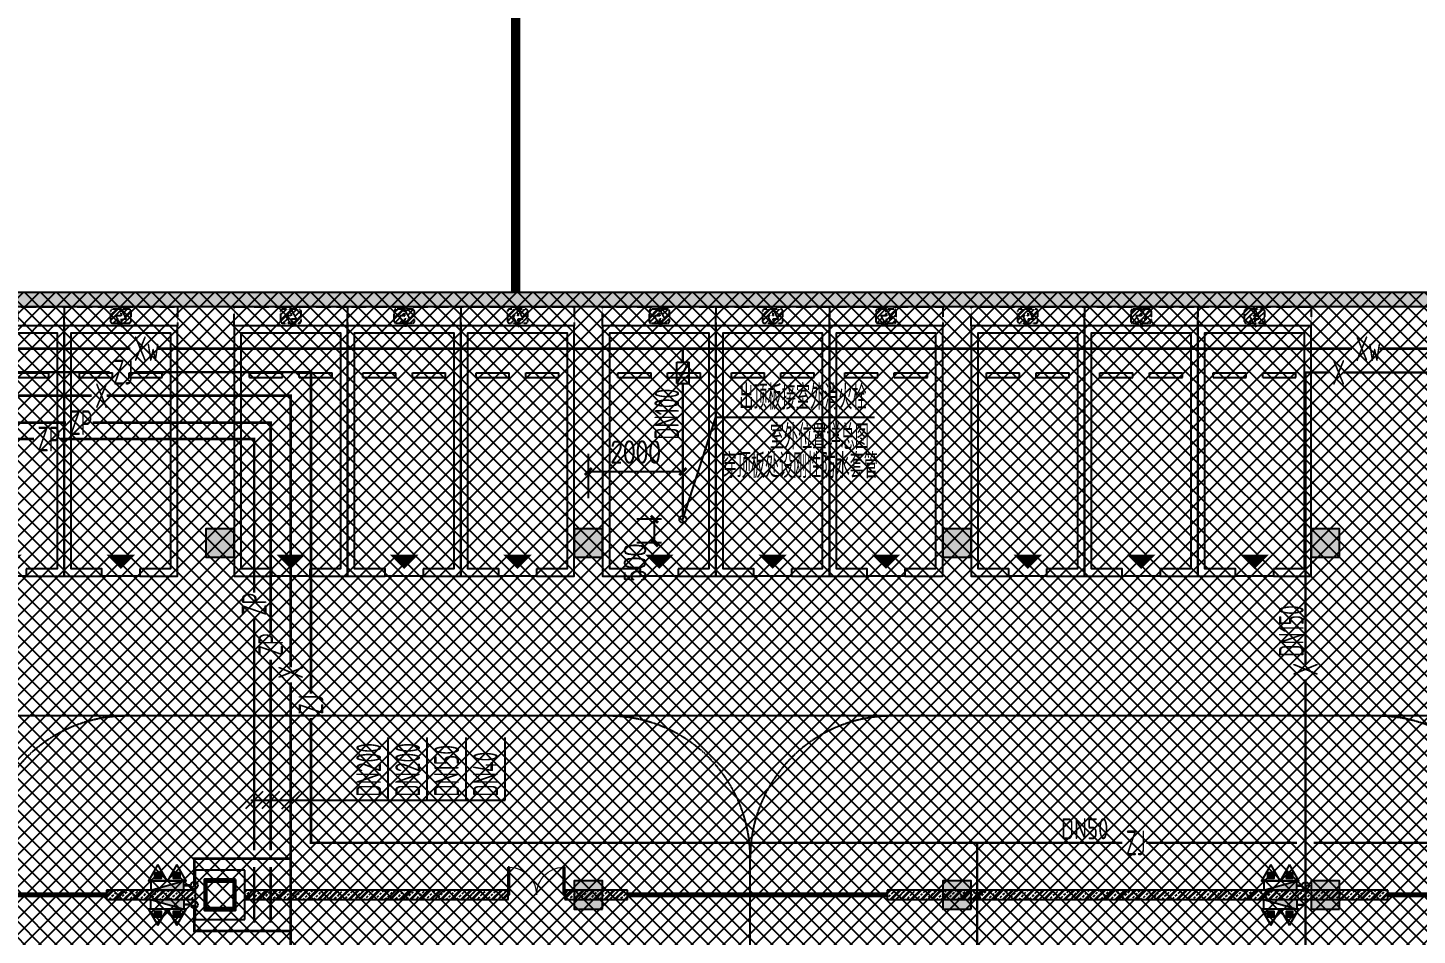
# Model space of a CAD drawing. Extents: x -2120532 to 1934524, y -1331911 to 424203.
# Drawn here: x -17677 to 11736, y -176115 to -156903 of the extents above; entities that cross this region are included whole.
import ezdxf

# ---------------------------------------------------------------- set-up
doc = ezdxf.new("R2010")
doc.units = 0
doc.header["$LTSCALE"] = 10
doc.linetypes.add('__DASH', pattern=[0.35, 0.25, -0.1])
doc.linetypes.add('DASH', pattern=[0.35, 0.25, -0.1])
for name, color, linetype in [('00-停车位', 67, 'Continuous'), ('A-COLUMN', 8, 'Continuous'), ('A-PUB_HATCH', 8, 'Continuous'), ('A-WALL', 2, 'Continuous'), ('car', 252, 'Continuous'), ('DOOR_FIRE', 8, 'Continuous'), ('PUB_HATCH', 8, 'Continuous'), ('SPACE', 7, 'Continuous'), ('W-DIM_喷淋', 3, 'Continuous'), ('W-DIM_消防', 3, 'Continuous'), ('W-EQUIP_消火栓', 7, 'Continuous'), ('W-EQUIP_灭火器', 7, 'Continuous'), ('W-PIPE-中水', 122, 'Continuous'), ('W-PIPE-喷淋中', 6, 'Continuous'), ('W-PIPE-消防', 1, 'Continuous'), ('W-PIPE-消防中', 1, 'Continuous'), ('W-TEXT_中水', 7, 'Continuous'), ('W-TEXT_喷淋', 7, 'Continuous'), ('W-TEXT_消防', 7, 'Continuous'), ('W-TWT_DIM', 3, 'Continuous'), ('W-VALVE_消防', 7, 'Continuous'), ('W-VPIPE-消防', 1, 'Continuous'), ('W-VPIPE-消防中', 1, 'Continuous'), ('画水辅助', 6, 'Continuous'), ('车行线', 4, 'Continuous')]:
    doc.layers.add(name, color=color, linetype=linetype)
doc.layers.add('钢柱', color=51, linetype='Continuous', lineweight=35)
doc.styles.add('8B2_02', font='tssdeng.shx', dxfattribs={"width": 0.6, "bigfont": 'TSSDCHN.shx'})
doc.styles.add('_TCH_DIM_T3', font='SIMPLEX', dxfattribs={"width": 0.705882, "bigfont": 'GBCBIG'})
doc.styles.add('_TWT_PIPEDN', font='TSSDENG', dxfattribs={"width": 0.8, "height": 3.5, "bigfont": 'TSSDCHN'})
doc.styles.get("Standard").update_dxf_attribs({"font": 'TSSDENG.shx', "width": 0.7, "bigfont": 'TSSDCHN.shx'})
doc.dimstyles.new('_TWT_ARCH&&150', dxfattribs={"dimtxt": 446.25, "dimasz": 150, "dimexe": 375, "dimexo": 450, "dimgap": 189.375, "dimtad": 1, "dimdec": 0, "dimzin": 0, "dimdsep": 46, "dimtxsty": '_TCH_DIM_T3', "dimblk": 'ARCHTICK', "dimcen": 0.09, "dimclrt": 7, "dimazin": 2, "dimtfac": 1, "dimtdec": 0, "dimtix": 1, "dimtmove": 2, "dimatfit": 3, "dimfxl": 0, "dimtolj": 1, "dimtzin": 0, "dimarcsym": 0})
pattern_1 = [(45, (27.5, 1e-10), (-108.18734, 108.18734), []), (45, (55.78, 1e-10), (-108.18734, 108.18734), []), (45, (149.83, 1e-10), (-108.18734, 108.18734), [52.5, -30])]

# ---------------------------------------------------------------- blocks, each defined once
blk = doc.blocks.new('车位2400x5300')
at = {"layer": '00-停车位', "color": 251}
for p, q in [((-875, -1000), (-175, -1000)), ((-875, -1100), (-875, -1000)), ((-875, -1100), (-175, -1100)), ((-175, -1100), (-175, -1000)), ((175, -1000), (875, -1000)), ((175, -1100), (175, -1000)), ((175, -1100), (875, -1100)), ((875, -1100), (875, -1000)), ((400, -5300), (-400, -5300))]:
    blk.add_line(p, q, dxfattribs=at)
blk.add_lwpolyline([(400, -5150), (400, -5300), (1200, -5300), (1200, 0), (-1200, 0), (-1200, -5300), (-400, -5300), (-400, -5150), (-1050, -5150), (-1050, -150), (1050, -150), (1050, -5150), (400, -5150)], dxfattribs=at)
blk.add_lwpolyline([(0, -5150, 0, 600, 0), (0, -4850, 600, 600, 0)], format="xyseb", dxfattribs=at)
blk = doc.blocks.new('A$C2EF10B80')
at = {"layer": 'A-PUB_HATCH'}
h = blk.add_hatch(dxfattribs=at)
h.set_pattern_fill('ANSI31', color=256, scale=50, angle=-16.4434)
h.set_pattern_definition([(45, (6188.46, 7099.97), (-56.1266, 56.1266), [])])
h.paths.add_polyline_path([(-983, -100, 0.414214), (-1033, -50), (-1184, -50), (-1091, -207), (-1210, -207), (-1204, -250), (-983, -250)])
h.paths.add_polyline_path([(-983, -250), (-1204, -250), (-1190, -350), (-1033, -350, 0.414213), (-983, -300)])
h.paths.add_polyline_path([(-1262, -250), (-1417, -250), (-1417, -300, 0.414215), (-1367, -350), (-1207, -350)])
h.paths.add_polyline_path([(-1221, -50), (-1367, -50, 0.414214), (-1417, -100), (-1417, -250), (-1262, -250), (-1320, -146), (-1212, -146)])
at = {"layer": 'car', "linetype": 'DASH', "ltscale": 0.5}
blk.add_line((-1367, -350), (-1033, -350), dxfattribs=at)
at = {"layer": 'car', "linetype": 'DASH'}
blk.add_lwpolyline([(-2400, 0), (0, 0), (0, -400), (-2400, -400)], close=True, dxfattribs=at)
at = {"layer": 'car', "linetype": 'DASH', "ltscale": 0.5}
blk.add_lwpolyline([(-1320, -146), (-1185, -390), (-1210, -207), (-1091, -207), (-1227, 23), (-1212, -146)], close=True, dxfattribs=at)
for points in [[(-1367, -50, 0.414214), (-1417, -100), (-1417, -300)], [(-1033, -350, 0.414214), (-983, -300), (-983, -100, 0.414214), (-1033, -50), (-1367, -50)]]:
    blk.add_lwpolyline(points, format="xyb", dxfattribs=at)
at = {"layer": 'car', "linetype": 'DASH'}
blk.add_arc((-1367, -300), 50, 180, 270, dxfattribs=at)
blk = doc.blocks.new('_FZH')
blk.add_lwpolyline([(-0.5, -0.5), (0.5, -0.5), (0.5, 0.5), (-0.5, 0.5)], close=True)
at = {"layer": 'PUB_HATCH'}
blk.add_solid([(-0.5, -0.5), (0.5, -0.5), (-0.5, 0.5), (0.5, 0.5)], dxfattribs=at)
blk = doc.blocks.new('$DorLib2D$00000213')
at = {"color": 0, "linetype": 'DASH', "const_width": 0.02}
blk.add_lwpolyline([(0.5, 0), (-0.5, 0)], dxfattribs=at)
blk = doc.blocks.new('$DorLib2D$00000002')
for p, q in [((-0.5, 0), (-0.5, 0.4875)), ((-0.475, 0.4875), (-0.5, 0.4875)), ((-0.475, 0), (-0.475, 0.4875)), ((0.475, 0), (0.475, 0.4875)), ((0.475, 0.4875), (0.5, 0.4875)), ((0.5, 0), (0.5, 0.4875)), ((-0.5, 0), (-0.475, 0)), ((0.5, 0), (0.475, 0))]:
    blk.add_line(p, q)
at = {"lineweight": 13}
for centre, start, end in [((-0.4875, 0), 0, 88.53072), ((0.4875, 0), 91.46928, 180)]:
    blk.add_arc(centre, 0.4875, start, end, dxfattribs=at)
blk = doc.blocks.new('_ArchTick')
at = {"color": 0, "linetype": 'ByBlock', "const_width": 0.4}
blk.add_lwpolyline([(-0.5, -0.5), (0.5, 0.5)], dxfattribs=at)
blk = doc.blocks.new('*D339')
at = {"layer": 'Defpoints', "color": 0, "transparency": 16777216}
for p in [(-4412, -167310), (-3809, -167310), (-3809, -167810)]:
    blk.add_point(p, dxfattribs=at)
at = {"layer": 'W-TWT_DIM', "color": 0, "lineweight": -2, "transparency": 16777216}
for p, q in [((-4259, -167310), (-4787, -167310)), ((-4412, -167810), (-4412, -167310)), ((-4259, -167810), (-4787, -167810))]:
    blk.add_line(p, q, dxfattribs=at)
at = {"layer": 'W-TWT_DIM', "color": 0, "lineweight": -2, "transparency": 16777216, "xscale": 150, "yscale": 150, "zscale": 150}
for p, rotation in [((-4412, -167310), 90), ((-4412, -167810), 270)]:
    blk.add_blockref('_ArchTick', p, dxfattribs=dict(at, rotation=rotation))
at = {"layer": 'W-TWT_DIM', "color": 7, "transparency": 16777216, "insert": (-4825, -168232), "char_height": 446.2, "attachment_point": 5, "rotation": 90, "style": '_TCH_DIM_T3'}
blk.add_mtext('\\A1;500', dxfattribs=at)
blk = doc.blocks.new('*D340')
at = {"layer": 'Defpoints', "color": 0, "transparency": 16777216}
for p in [(-3809, -166298), (-5809, -167310), (-3809, -167310)]:
    blk.add_point(p, dxfattribs=at)
at = {"layer": 'W-TWT_DIM', "color": 0, "lineweight": -2, "transparency": 16777216}
for p, q in [((-5809, -166860), (-5809, -165923)), ((-3809, -166860), (-3809, -165923)), ((-5809, -166298), (-3809, -166298))]:
    blk.add_line(p, q, dxfattribs=at)
at = {"layer": 'W-TWT_DIM', "color": 0, "lineweight": -2, "transparency": 16777216, "xscale": 150, "yscale": 150, "zscale": 150, "rotation": 180}
blk.add_blockref('_ArchTick', (-5809, -166298), dxfattribs=at)
at = {"layer": 'W-TWT_DIM', "color": 0, "lineweight": -2, "transparency": 16777216, "xscale": 150, "yscale": 150, "zscale": 150}
blk.add_blockref('_ArchTick', (-3809, -166298), dxfattribs=at)
at = {"layer": 'W-TWT_DIM', "color": 7, "transparency": 16777216, "insert": (-4809, -165885), "char_height": 446.2, "attachment_point": 5, "style": '_TCH_DIM_T3'}
blk.add_mtext('\\A1;2000', dxfattribs=at)
blk = doc.blocks.new('$TwtSys$00000434')
for p, q in [((-0.5, 0.5), (-0.5, -0.5)), ((-0.5, -0.5), (0.5, 0.5)), ((0.5, 0.5), (-0.5, 0.5)), ((0.5, -0.5), (0.5, 0.5)), ((-0.5, -0.5), (0.5, -0.5))]:
    blk.add_line(p, q)
blk.add_solid([(0.5, -0.5), (0.5, 0.5), (-0.5, -0.5)])
blk = doc.blocks.new('$TwtSys$00000546')
h = blk.add_hatch()
h.set_pattern_fill('ANSI31', color=256, scale=200, style=0)
h.set_pattern_definition([(45, (-38543.802, -6670.83), (-17.67767, 17.67767), [])])
h.paths.add_polyline_path([(-65, 174), (65, 174), (65, 44), (-65, 44)])
for points in [[(0, 344), (-198, 0), (198, 0)], [(-65, 174), (65, 174), (65, 44), (-65, 44)]]:
    blk.add_lwpolyline(points, close=True)
blk = doc.blocks.new('$VALVE$00000316')
for p, q in [((-125, 72), (125, -72)), ((-125, 72), (-125, -72)), ((-125, 72), (125, 72)), ((125, 72), (125, -72)), ((-125, -72), (125, -72))]:
    blk.add_line(p, q)
at = {"const_width": 21.1}
blk.add_lwpolyline([(-11, 0, 1), (11, 0, 1)], format="xyb", close=True, dxfattribs=at)
for p in [(-125, 0), (125, 0)]:
    blk.add_point(p)
at = {"color": 7, "flags": 9}
for tag in ['XSIZE', 'YSIZE']:
    blk.add_attdef(tag, (0, 0), '', height=0.5, dxfattribs=at)
blk = doc.blocks.new('A$C1C3C0163')
h = blk.add_hatch()
h.set_pattern_fill('ANSI37', color=8, scale=150)
h.set_pattern_definition([(45, (-601697.23, -233886.27), (-168.3798, 168.3798), []), (135, (-601697.23, -233886.27), (-168.3798, -168.3798), [])])
h.paths.add_polyline_path([(-80300, 5300), (-80300, -9000), (-62000, -9000), (-62000, -64625), (-76750, -64625), (-76750, -62675), (-73875, -62675), (-73775, -57275), (-100380, -57275), (-100572, -124002), (-71150, -123999), (-71150, -126437), (-63509, -133383), (-65550, -135650), (-61611, -139196), (-83885, -163934), (-83885, -174096), (-119589, -213750), (-196450, -213750), (-196450, -207800), (-209700, -193450), (-209700, -169150), (-201700, -169149), (-201700, 5300), (-192675, 5300)])

msp = doc.modelspace()

# ---------------------------------------------------------------- hatches: boundary and pattern name
at = {"layer": 'PUB_HATCH'}
msp.add_hatch(color=8, dxfattribs=at).paths.add_polyline_path([(26091.4, -162710.4), (26091.4, -162510.4), (-31608.6, -162510.4), (-31608.6, -162810.4), (25941.4, -162810.4)])
h = msp.add_hatch(dxfattribs=at)
h.set_pattern_fill('耐火砖', color=8, scale=50, style=0)
h.set_pattern_definition(pattern_1)
h.paths.add_polyline_path([(-14133.6, -175360.4), (-14133.6, -175160.4), (-16008.6, -175160.4), (-16008.6, -175360.4)])
h = msp.add_hatch(dxfattribs=at)
h.set_pattern_fill('耐火砖', color=8, scale=50, style=0)
h.set_pattern_definition(pattern_1)
h.paths.add_polyline_path([(-13083.6, -175160.4), (-13083.6, -175360.4), (-7508.6, -175360.4), (-7508.6, -175160.4)])
h = msp.add_hatch(dxfattribs=at)
h.set_pattern_fill('耐火砖', color=8, scale=50, style=0)
h.set_pattern_definition(pattern_1)
h.paths.add_polyline_path([(-4983.6, -175160.4), (-6308.6, -175160.4), (-6308.6, -175360.4), (-4983.6, -175360.4)])
h = msp.add_hatch(dxfattribs=at)
h.set_pattern_fill('耐火砖', color=8, scale=50, style=0)
h.set_pattern_definition(pattern_1)
h.paths.add_polyline_path([(11116.4, -175160.4), (516.4, -175160.4), (516.4, -175360.4), (11116.4, -175360.4)])
at = {"layer": 'W-PIPE-中水'}
for points in [[(-11683.5, -164193.2), (-11657.2, -164193.2), (-11657.2, -164166.9)], [(-11683.5, -164193.2), (-11683.5, -164166.9), (-11657.2, -164166.9)], [(-11683.5, -174160.5), (-11709.7, -174160.5), (-11709.7, -174186.8)], [(-11683.5, -174160.5), (-11683.5, -174186.8), (-11709.7, -174186.8)]]:
    msp.add_hatch(color=256, dxfattribs=at).paths.add_polyline_path(points)
at = {"layer": 'W-PIPE-喷淋中'}
for points in [[(-12536.6, -165262.1), (-12536.6, -165235.9), (-12510.3, -165235.9)], [(-12536.6, -165262.1), (-12510.3, -165262.1), (-12510.3, -165235.9)], [(-12883.9, -165609.4), (-12883.9, -165583.2), (-12857.7, -165583.2)], [(-12883.9, -165609.4), (-12857.7, -165609.4), (-12857.7, -165583.2)]]:
    msp.add_hatch(color=256, dxfattribs=at).paths.add_polyline_path(points)
at = {"layer": 'W-PIPE-消防'}
for points in [[(9371, -164199.7), (9371, -164173.5), (9344.7, -164173.5)], [(9371, -164199.7), (9344.7, -164199.7), (9344.7, -164173.5)], [(-12111.5, -164692.7), (-12111.5, -164666.5), (-12085.2, -164666.5)], [(-12111.5, -164692.7), (-12085.2, -164692.7), (-12085.2, -164666.5)], [(-14151.3, -174493.7), (-14177.5, -174493.7), (-14177.5, -174467.5)], [(-14151.3, -174493.7), (-14151.3, -174467.5), (-14177.5, -174467.5)], [(-12111.5, -175060.6), (-12085.2, -175060.6), (-12137.7, -175060.6)], [(-12111.5, -175060.6), (-12085.2, -175060.6), (-12137.7, -175060.6)], [(-14151.3, -176027.1), (-14177.5, -176027.1), (-14177.5, -176053.3)], [(-14151.3, -176027.1), (-14151.3, -176053.3), (-14177.5, -176053.3)]]:
    msp.add_hatch(color=256, dxfattribs=at).paths.add_polyline_path(points)

# ---------------------------------------------------------------- linework, layer by layer
at = {"layer": 'A-COLUMN', "color": 8}
for p, q in [((-13083.6, -174735.4), (-14133.6, -174735.4)), ((-14133.6, -174735.4), (-14133.6, -175785.4)), ((-13083.6, -174735.4), (-14133.6, -174735.4)), ((-14133.6, -174735.4), (-14133.6, -175785.4)), ((-13083.6, -175785.4), (-13083.6, -174735.4)), ((-13083.6, -175785.4), (-13083.6, -174735.4)), ((-14133.6, -175785.4), (-13083.6, -175785.4)), ((-14133.6, -175785.4), (-13083.6, -175785.4))]:
    msp.add_line(p, q, dxfattribs=at)
at = {"layer": 'A-WALL', "color": 8}
for p, q in [((26091.4, -162510.4), (-31608.6, -162510.4)), ((25941.4, -162810.4), (-31608.6, -162810.4)), ((-14133.6, -175160.4), (-16008.6, -175160.4)), ((-16008.6, -175160.4), (-16008.6, -175360.4)), ((-7508.6, -175160.4), (-13083.6, -175160.4)), ((-7508.6, -175360.4), (-7508.6, -175160.4)), ((-4983.6, -175160.4), (-6308.6, -175160.4)), ((-6308.6, -175160.4), (-6308.6, -175360.4)), ((-4983.6, -175360.4), (-4983.6, -175160.4)), ((11116.4, -175160.4), (516.4, -175160.4)), ((516.4, -175160.4), (516.4, -175360.4)), ((11116.4, -175360.4), (11116.4, -175160.4)), ((-16008.6, -175360.4), (-14133.6, -175360.4)), ((-13083.6, -175360.4), (-7508.6, -175360.4)), ((-6308.6, -175360.4), (-4983.6, -175360.4)), ((516.4, -175360.4), (11116.4, -175360.4))]:
    msp.add_line(p, q, dxfattribs=at)
at = {"layer": 'SPACE', "color": 8, "const_width": 200}
msp.add_lwpolyline([(-7347.6, -119440.9), (-7347.6, -162510.4)], dxfattribs=at)
at = {"layer": 'W-DIM_喷淋'}
for p, q in [((-10049.6, -173254.9), (-10049.6, -171926.4)), ((-9224.6, -173254.9), (-9224.6, -171926.4)), ((-8399.6, -173254.9), (-8399.6, -171926.4)), ((-7574.6, -173254.9), (-7574.6, -171926.4)), ((-12698.3, -173069.3), (-13069.5, -173440.5)), ((-12350.9, -173069.3), (-12722.2, -173440.5)), ((-12297.1, -173440.5), (-11925.9, -173069.3)), ((-11497.9, -173069.3), (-11869.1, -173440.5)), ((-12958.9, -173254.9), (-10049.6, -173254.9)), ((-10049.6, -173254.9), (-7574.6, -173254.9))]:
    msp.add_line(p, q, dxfattribs=at)
at = {"layer": 'W-DIM_消防'}
for p, q in [((-3808.7, -167310.4), (-3108.6, -165144.9)), ((-3108.6, -165144.9), (248.4, -165144.9))]:
    msp.add_line(p, q, dxfattribs=at)
at = {"layer": 'W-PIPE-中水', "ltscale": 1.5, "const_width": 52.5}
for points in [[(-41531.7, -164193.2), (-15942.8, -164193.2)], [(-15429.4, -164193.2), (-11683.5, -164193.2)], [(-11683.5, -164193.2), (-11683.5, -171002.6)], [(-11683.5, -171516.1), (-11683.5, -174160.5)], [(5491, -174160.5), (-11683.5, -174160.5)], [(2420.4, -202260.4), (2420.4, -174160.5)], [(9194.7, -174160.5), (6004.5, -174160.5)], [(16009, -174160.5), (9547.2, -174160.5)]]:
    msp.add_lwpolyline(points, dxfattribs=at)
at = {"layer": 'W-PIPE-喷淋中', "ltscale": 1.5, "const_width": 52.5}
for points in [[(-16868.5, -165262.1), (-22010.8, -165262.1)], [(-12536.6, -165262.1), (-16306.6, -165262.1)], [(-12536.6, -165262.1), (-12536.6, -169719.9)], [(-17548.2, -165609.4), (-22010.8, -165609.4)], [(-12883.9, -165609.4), (-16986.3, -165609.4)], [(-12883.9, -165609.4), (-12883.9, -168861.6)], [(-12883.9, -169423.6), (-12883.9, -174317.5)], [(-12536.6, -170281.8), (-12536.6, -174317.5)], [(-12883.9, -174670), (-12883.9, -175850.8)], [(-12536.6, -174670), (-12536.6, -175850.8)]]:
    msp.add_lwpolyline(points, dxfattribs=at)
at = {"layer": 'W-PIPE-消防', "ltscale": 1.5, "const_width": 52.5}
for points in [[(9371, -164199.7), (9862.3, -164199.7)], [(9371, -170376.1), (9371, -164199.7)], [(10181.9, -164199.7), (17961.5, -164199.7)], [(-22187, -164692.7), (-16327.2, -164692.7)], [(-16007.6, -164692.7), (-12111.5, -164692.7)], [(-12111.5, -170441.4), (-12111.5, -164692.7)], [(-12111.5, -174493.7), (-12111.5, -170761)], [(9371, -175065.8), (9371, -170695.7)], [(-14151.3, -175054.5), (-14151.3, -174493.7)], [(-14151.3, -174493.7), (-12111.5, -174493.7)], [(-12111.5, -175060.6), (-12111.5, -174493.7)], [(-14227.1, -175060.6), (-14373.2, -175060.6)], [(-12111.5, -176027.1), (-12111.5, -175060.6)], [(9296, -175065.8), (9186.2, -175065.8)], [(9371, -175065.8), (9371, -179219.6)], [(-14226.3, -175466.3), (-14373.2, -175466.3)], [(-14151.3, -175466.3), (-14151.3, -176027.1)], [(9371, -175471.3), (9186.2, -175471.3)], [(-14151.3, -176027.1), (-12111.5, -176027.1)], [(-12111.4, -177040.1), (-12111.5, -176027.1)]]:
    msp.add_lwpolyline(points, dxfattribs=at)
at = {"layer": 'W-PIPE-消防中', "color": 5, "ltscale": 1.5, "const_width": 52.5}
for points in [[(-15506.1, -163696.7), (-40871.3, -163696.7)], [(-3808.7, -163696.7), (-14920, -163696.7)], [(-3808.7, -163985.7), (-3808.7, -163696.7)], [(10353.6, -163696.7), (-3808.7, -163696.7)], [(23998.3, -163696.7), (10939.7, -163696.7)], [(-3808.7, -167235.4), (-3808.7, -164435.1)]]:
    msp.add_lwpolyline(points, dxfattribs=at)
at = {"layer": 'W-VPIPE-消防'}
for centre in [(-14152.1, -175060.6), (9371, -175065.8), (-14151.3, -175466.3)]:
    msp.add_circle(centre, 75, dxfattribs=at)
at = {"layer": 'W-VPIPE-消防中'}
msp.add_circle((-3808.7, -167310.4), 75, dxfattribs=at)
at = {"layer": '车行线', "color": 8, "linetype": '__DASH', "ltscale": 1.5}
for points in [[(81616.4, -174472.9), (81616.4, -219310.4, 0.4142136), (84616.4, -222310.4), (96166.4, -222310.4, 0.4142136), (99166.4, -219310.4), (99166.4, -174472.9, 0.4142136), (96166.4, -171472.9), (-83683.6, -171472.9, 0.4142136), (-86683.6, -174472.9), (-86683.6, -232210.4, 0.4142136), (-83683.6, -235210.4), (-73483.6, -235210.4)], [(-15583.6, -171472.9, 0.4142136), (-18583.6, -174472.9)], [(-5383.6, -171472.9, -0.4142136), (-2383.6, -174472.9)], [(616.4, -171472.9, 0.4142136), (-2383.6, -174472.9)], [(10890.9, -171472.9, -0.4142136), (13890.9, -174472.9)]]:
    msp.add_lwpolyline(points, format="xyb", dxfattribs=at)
msp.add_lwpolyline([(-2383.6, -355528.5), (-2383.6, -174472.9)], dxfattribs=at)
at = {"layer": '钢柱', "color": 8, "lineweight": 35}
for points in [[(-13283.6, -174935.4), (-13933.6, -174935.4), (-13933.6, -175585.4), (-13283.6, -175585.4)], [(-13323.6, -175545.4), (-13893.6, -175545.4), (-13893.6, -174975.4), (-13323.6, -174975.4)]]:
    msp.add_lwpolyline(points, close=True, dxfattribs=at)

# ---------------------------------------------------------------- block references
at = {"color": 8, "rotation": 179.9999973237665}
for p in [(-19308.6, -163210.4), (-16908.6, -163210.4), (-13308.6, -163210.4), (-10908.6, -163210.4), (-8508.6, -163210.4), (-5508.6, -163210.4), (-3108.6, -163210.4), (-708.6, -163210.4), (2291.4, -163210.4), (4691.4, -163210.4), (7091.4, -163210.4)]:
    msp.add_blockref('A$C2EF10B80', p, dxfattribs=at)
at = {"layer": '00-停车位', "color": 8}
for p in [(-18108.6, -163210.4), (-15708.6, -163210.4), (-12108.6, -163210.4), (-9708.6, -163210.4), (-7308.6, -163210.4), (-4308.6, -163210.4), (-1908.6, -163210.4), (491.4, -163210.4), (3491.4, -163210.4), (5891.4, -163210.4), (8291.4, -163210.4)]:
    msp.add_blockref('车位2400x5300', p, dxfattribs=at)
at = {"layer": 'A-COLUMN', "color": 8, "xscale": 600, "yscale": 600, "zscale": 600, "rotation": 90}
for p in [(-13608.6, -167810.4), (-5808.6, -167810.4), (1991.4, -167810.4), (9791.4, -167810.4), (-5808.6, -175260.4), (1991.4, -175260.4), (9791.4, -175260.4)]:
    msp.add_blockref('_FZH', p, dxfattribs=at)
at = {"layer": 'DOOR_FIRE', "color": 8, "zscale": 200, "rotation": 180}
for name, p, xscale, yscale in [('$DorLib2D$00000002', (-6908.6, -175260.4), 1200, -1200), ('$DorLib2D$00000213', (-18758.6, -175260.4), -5500, -5500), ('$DorLib2D$00000213', (-2233.6, -175260.4), -5500, -5500), ('$DorLib2D$00000213', (13866.4, -175260.4), -5500, -5500)]:
    msp.add_blockref(name, p, dxfattribs=dict(at, xscale=xscale, yscale=yscale))
at = {"layer": 'W-EQUIP_消火栓', "xscale": 700, "zscale": 700}
for p, yscale, rotation in [((-14723.2, -175060.4), 200, 7.642830492161063e-12), ((8836.2, -175060.4), 200, 7.642830492161063e-12), ((-14723.2, -175460.4), -200, 359.9999999999923), ((8836.2, -175460.4), -200, 359.9999999999923)]:
    msp.add_blockref('$TwtSys$00000434', p, dxfattribs=dict(at, yscale=yscale, rotation=rotation))
at = {"layer": 'W-EQUIP_灭火器'}
for p, rotation in [((-14921.6, -174960.4), 7.642830492161063e-12), ((-14524.8, -174960.4), 7.642830492161063e-12), ((8637.8, -174960.4), 7.642830492161063e-12), ((9034.5, -174960.4), 7.642830492161063e-12), ((-14921.6, -175560.4), 179.9999999999923), ((-14524.8, -175560.4), 179.9999999999923), ((8637.8, -175560.4), 179.9999999999923), ((9034.5, -175560.4), 179.9999999999923)]:
    msp.add_blockref('$TwtSys$00000546', p, dxfattribs=dict(at, rotation=rotation))
at = {"layer": 'W-VALVE_消防', "xscale": 1.8, "yscale": 1.8, "zscale": 1.8, "rotation": 90.00000000000011}
msp.add_blockref('$VALVE$00000316', (-3808.7, -164210.4), dxfattribs=at)
at = {"layer": '画水辅助'}
msp.add_blockref('A$C1C3C0163', (106241.4, -167810.4), dxfattribs=at)

# ---------------------------------------------------------------- texts
at = {"layer": 'W-DIM_喷淋', "color": 7, "style": '8B2_02', "width": 0.6}
for s, p in [('DN200', (-10199.6, -173179.9)), ('DN200', (-9374.6, -173179.9)), ('DN150', (-8549.6, -173179.9)), ('DN40', (-7724.6, -173179.9))]:
    msp.add_text(s, height=525, rotation=90, dxfattribs=at).set_placement(p)
at = {"layer": 'W-DIM_消防', "color": 7, "style": '8B2_02', "width": 0.6}
for s, p in [('出顶板接室外消火栓', (-2614.7, -164987.4)), ('室外位置详总图', (-1967.4, -165827.4)), ('穿顶板处设刚性防水套管', (-2971, -166439.1))]:
    msp.add_text(s, height=525, dxfattribs=at).set_placement(p)
at = {"layer": 'W-TEXT_中水'}
for s, height, style, width, p in [('ZJ', 525, '8B2_02', 0.6, (-15867.8, -164455.7)), ('DN50', 446.25, '_TWT_PIPEDN', 0.752941, (4196, -174083.7)), ('ZJ', 525, '8B2_02', 0.6, (5566, -174423))]:
    msp.add_text(s, height=height, dxfattribs=dict(at, style=style, width=width)).set_placement(p)
at = {"layer": 'W-TEXT_中水', "style": '8B2_02', "width": 0.6}
msp.add_text('ZJ', height=525, rotation=90, dxfattribs=at).set_placement((-11421, -171441.1))
at = {"layer": 'W-TEXT_喷淋', "style": '8B2_02', "width": 0.6}
for p in [(-16793.5, -165524.6), (-17473.2, -165871.9)]:
    msp.add_text('ZP', height=525, dxfattribs=at).set_placement(p)
for p in [(-12621.4, -169348.6), (-12274.1, -170206.8)]:
    msp.add_text('ZP', height=525, rotation=90, dxfattribs=at).set_placement(p)
at = {"layer": 'W-TEXT_消防', "style": '8B2_02', "width": 0.6}
for s, p in [('Xw', (-15431.1, -163959.2)), ('Xw', (10428.6, -163959.2)), ('X', (9937.3, -164462.2)), ('X', (-16252.2, -164955.2))]:
    msp.add_text(s, height=525, dxfattribs=at).set_placement(p)
for s, p in [('DN100', (-3888.3, -165623.1)), ('DN150', (9333.5, -170220.3)), ('X', (-11849, -170686)), ('X', (9633.5, -170620.7))]:
    msp.add_text(s, height=525, rotation=90, dxfattribs=at).set_placement(p)

# ---------------------------------------------------------------- dimensions: what is measured, and where the dimension line sits
at = {"layer": 'W-TWT_DIM'}
dim = msp.add_aligned_dim(p1=(-5808.6, -167310.4), p2=(-3808.7, -167310.4), distance=1012.6, dimstyle='_TWT_ARCH&&150', dxfattribs=at)
dim.commit()
dim.dimension.update_dxf_attribs({"geometry": '*D340', "text_midpoint": (-4808.7, -165885.3)})
dim = msp.add_linear_dim(base=(-4412.4, -167310.4), p1=(-3808.7, -167810.4), p2=(-3808.7, -167310.4), angle=90, dimstyle='_TWT_ARCH&&150', dxfattribs=at)
dim.commit()
dim.dimension.update_dxf_attribs({"geometry": '*D339', "text_midpoint": (-4824.9, -168231.6), "dimtype": 129})

doc.saveas('drawing.dxf')
